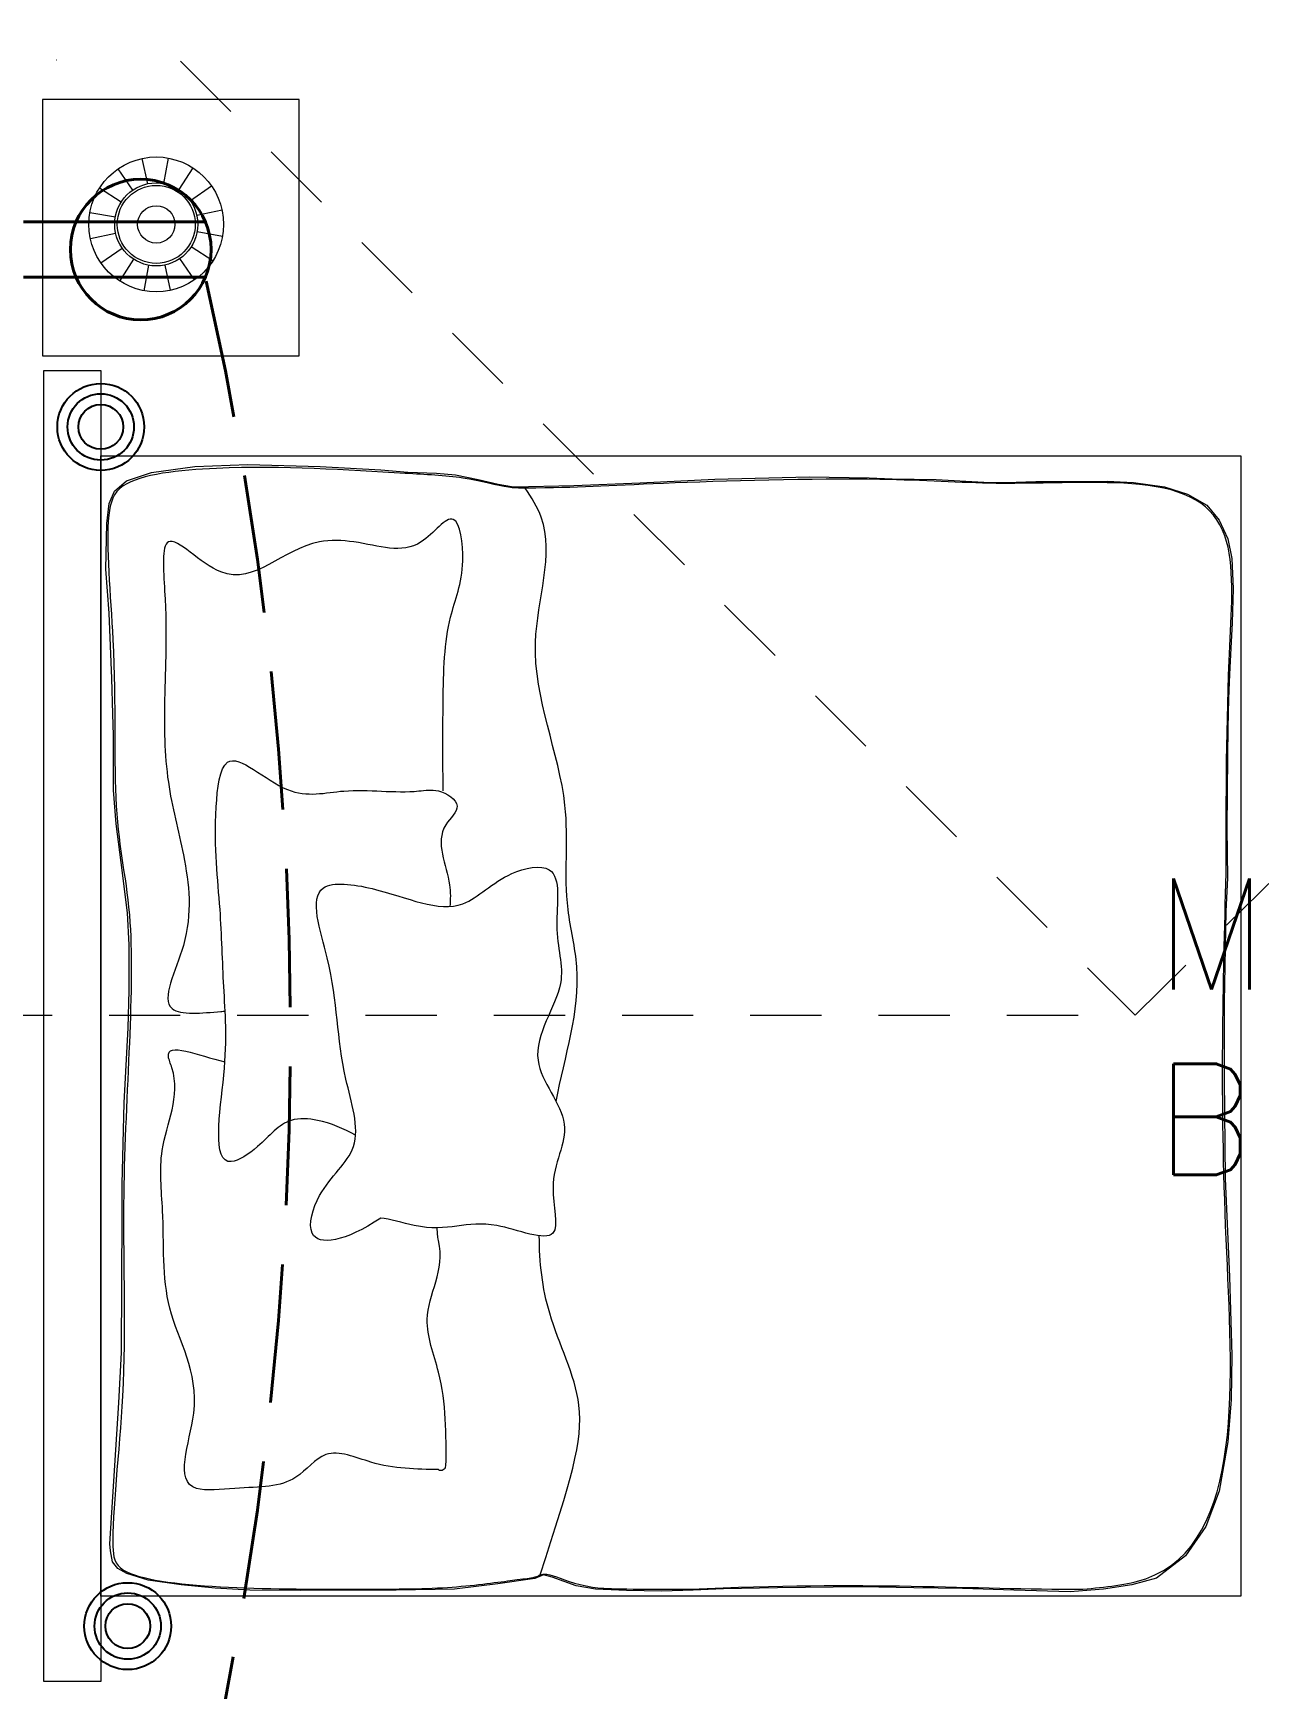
# Model space of a CAD drawing. Header units: metres. Extents: x 14 to 2416, y -346 to 476.
# Drawn here: x 148.593 to 150.744, y -150.11 to -147.205 of the extents above; entities that cross this region are included whole.
import ezdxf

# ---------------------------------------------------------------- set-up
doc = ezdxf.new("R2010")
doc.units = ezdxf.units.M
for name, pattern in [('0', [0]), ('CONTINUA', [0]), ('Dash Style-2', [0.694425, 0.48607, -0.208355]), ('HIDDEN2', [0.1875, 0.125, -0.0625])]:
    doc.linetypes.add(name, pattern=pattern)
doc.layers.get('0').update_dxf_attribs({"linetype": '0', "lineweight": 20})
for name, color, linetype, lineweight in [('A-ANNO-TEXT', 20, 'Continuous', 13), ('E Salida TCorrientes', 24, 'CONTINUA', 40), ('E Tuberia Emp Piso', 24, 'Dash Style-2', 40), ('MOBILIARIOS', 252, 'Continuous', 0), ('textos', 7, 'Continuous', 0)]:
    doc.layers.add(name, color=color, linetype=linetype, lineweight=lineweight)
doc.layers.add('MAVA Luminarias', color=1, linetype='Continuous')
doc.layers.add('Techos 1', color=7, linetype='HIDDEN2', lineweight=9, true_color=0x42391a)
doc.styles.get("Standard").update_dxf_attribs({"font": 'arial.ttf', "height": 0.1875})

# ---------------------------------------------------------------- blocks, each defined once
blk = doc.blocks.new('A$Cb50f4bf1')
at = {"layer": 'MOBILIARIOS'}
for p, q in [((0.45, 0.45), (0, 0.45)), ((0, 0.45), (0, 0)), ((0.45, 0), (0.45, 0.45)), ((0.2058, 0.3663), (0.2154, 0.322)), ((0.2519, 0.3671), (0.2438, 0.3224)), ((0.2948, 0.3501), (0.2703, 0.312)), ((0.1635, 0.348), (0.1893, 0.3107)), ((0.1314, 0.3148), (0.1695, 0.2902)), ((0.328, 0.318), (0.2907, 0.2922)), ((0.1144, 0.2719), (0.1591, 0.2638)), ((0.3463, 0.2757), (0.302, 0.2661)), ((0.1152, 0.2258), (0.1595, 0.2353)), ((0.3471, 0.2296), (0.3025, 0.2377)), ((0.1335, 0.1834), (0.1708, 0.2092)), ((0.3301, 0.1867), (0.292, 0.2112)), ((0.1667, 0.1514), (0.1913, 0.1895)), ((0.2096, 0.1344), (0.2177, 0.179)), ((0.2557, 0.1352), (0.2462, 0.1795)), ((0.2981, 0.1535), (0.2723, 0.1908)), ((0, 0), (0.45, 0))]:
    blk.add_line(p, q, dxfattribs=at)
for radius in [0.1182, 0.0729, 0.0684, 0.0328]:
    blk.add_circle((0.2308, 0.2507), radius, dxfattribs=at)
blk = doc.blocks.new('PL BASE 2N NASAS 09')
at = {"layer": 'Techos 1'}
for p, q in [((172.1943, -18.3117), (176.0975, -22.2118)), ((176.0975, -22.2118), (178.8725, -19.4867)), ((163.9475, -22.2118), (176.0975, -22.2118))]:
    blk.add_line(p, q, dxfattribs=at)
at = {"layer": 'textos', "insert": (176.1314, -22.4922), "char_height": 0.195, "width": 2.245131, "attachment_point": 7}
blk.add_mtext('{\\Fromans|c0;MASTER BEDROOM 2}', dxfattribs=at)
blk = doc.blocks.new('PL MUEBLES 2N NASAS 09')
at = {"layer": 'A-ANNO-TEXT'}
blk.add_line((224.1188, 42.1812), (224.1194, 42.1812), dxfattribs=at)
at = {"layer": 'MOBILIARIOS'}
for points in [[(224.0973, 41.6361), (224.1973, 41.6361), (224.1973, 39.3361), (224.0973, 39.3361)], [(224.1973, 41.4861), (226.1973, 41.4861), (226.1973, 39.4861), (224.1973, 39.4861)], [(224.2134, 39.5776), (224.2291, 39.825), (224.2339, 39.9132), (224.2348, 40.1575), (224.2348, 40.2088), (224.2386, 40.3514), (224.2452, 40.483), (224.2471, 40.5486), (224.2471, 40.6284), (224.2443, 40.6845), (224.2329, 40.7728), (224.2243, 40.8407), (224.2195, 40.8996), (224.2195, 40.9956), (224.2186, 41.0336), (224.2167, 41.0954), (224.212, 41.2104), (224.2063, 41.2874), (224.2082, 41.3675), (224.212, 41.4027), (224.2215, 41.4245), (224.2424, 41.4426), (224.2861, 41.4568), (224.3625, 41.4673), (224.4555, 41.4711), (224.582, 41.4673), (224.6884, 41.4616), (224.7362, 41.4578), (224.7865, 41.4559), (224.8197, 41.453), (224.8596, 41.4445), (224.8947, 41.4368), (224.9213, 41.4321), (225.0273, 41.434), (225.1434, 41.4388), (225.2744, 41.4454), (225.4402, 41.4492), (225.5454, 41.4478), (225.5855, 41.4461), (225.6632, 41.4445), (225.7463, 41.4403), (225.7856, 41.4394), (225.8375, 41.4411), (225.8859, 41.4411), (225.9628, 41.4419), (226.0093, 41.4393), (226.0636, 41.4318), (226.1037, 41.4193), (226.138, 41.4), (226.1597, 41.3733), (226.1748, 41.3406), (226.1815, 41.3063), (226.184, 41.2528), (226.1823, 41.1934), (226.1798, 41.149), (226.1773, 41.1035), (226.1756, 41.06), (226.1748, 41.009), (226.1739, 40.9588), (226.1731, 40.8333), (226.1739, 40.7455), (226.1714, 40.6877), (226.1681, 40.5282), (226.1681, 40.3935), (226.1697, 40.2187), (226.1773, 40.0459), (226.1815, 39.9087), (226.1807, 39.8309), (226.1748, 39.7569), (226.1597, 39.6699), (226.1363, 39.608), (226.1004, 39.557), (226.0494, 39.5176), (226.0064, 39.5059), (225.9563, 39.4983), (225.8978, 39.4933), (225.7991, 39.4967), (225.7092, 39.4992), (225.6239, 39.5008), (225.5311, 39.5025), (225.3843, 39.5008), (225.2899, 39.4991), (225.2368, 39.4966), (225.1816, 39.4949), (225.1198, 39.4958), (225.0654, 39.4983), (225.0316, 39.5041), (224.989, 39.5192), (224.974, 39.5234), (224.9589, 39.5167), (224.8937, 39.5075), (224.8181, 39.4983), (224.7153, 39.4966), (224.5469, 39.4958), (224.4588, 39.4966), (224.3977, 39.4999), (224.3384, 39.5058), (224.2807, 39.5142), (224.2429, 39.5259), (224.227, 39.5343), (224.2178, 39.546), (224.2145, 39.5652)]]:
    blk.add_lwpolyline(points, close=True, dxfattribs=at)
blk.add_arc((224.7938, 39.7163), 0.00932, 244.4366, 348.7327, dxfattribs=at)
for points, knots in [([(224.9437, 41.4298), (224.9437, 41.4298), (224.9437, 41.4298), (224.9437, 41.4298), (224.942, 41.4298), (224.9072, 41.4298), (224.8373, 41.4502), (224.6654, 41.4583), (224.4583, 41.4741), (224.2276, 41.4502), (224.2019, 41.3647), (224.2276, 41.1148), (224.215, 40.8436), (224.2679, 40.6546), (224.2276, 40.2331), (224.2462, 39.8714), (224.2127, 39.5969), (224.2276, 39.4983), (224.62, 39.4983), (224.8064, 39.4983), (224.9482, 39.5181), (224.9615, 39.5181), (224.977, 39.53), (225.0473, 39.4983), (225.112, 39.4983), (225.2329, 39.4983)], [2.895366, 2.895366, 2.895366, 2.895366, 2.896475, 3.053535, 3.138588, 3.190252, 3.29358, 3.393683, 3.686394, 3.848283, 3.942303, 4.166996, 4.499824, 4.847407, 5.433591, 5.797126, 6.093613, 6.186669, 6.495546, 6.666013, 6.828452, 7.059973, 7.190877, 7.299822, 7.383928, 7.383928, 7.383928, 7.383928]), ([(226.1717, 40.7543), (226.1717, 40.8862), (226.1717, 41.0819), (226.1925, 41.3784), (226.0613, 41.4502), (225.784, 41.4325), (225.5578, 41.4502), (225.1328, 41.4376), (225.036, 41.4298), (224.9437, 41.4298)], [0, 0, 0, 0, 0.418295, 0.63409, 0.877661, 1.085184, 1.239382, 1.462689, 1.680419, 1.680419, 1.680419, 1.680419]), ([(224.9961, 40.3537), (225.011, 40.433), (225.0503, 40.5444), (225.0049, 40.7204), (225.0316, 40.9021), (224.9221, 41.1339), (225.0019, 41.3335), (224.9534, 41.4132), (224.942, 41.4298)], [0.780746, 0.780746, 0.780746, 0.780746, 1.031047, 1.138144, 1.338216, 1.638789, 1.87051, 1.932727, 1.932727, 1.932727, 1.932727]), ([(224.7979, 40.8984), (224.7976, 40.9461), (224.797, 41.0568), (224.801, 41.1964), (224.8402, 41.2793), (224.8226, 41.4092), (224.7494, 41.3026), (224.6691, 41.336), (224.5311, 41.3422), (224.4372, 41.2206), (224.2987, 41.3813), (224.3156, 41.1913), (224.3078, 41.08), (224.3091, 40.9178), (224.3472, 40.7793), (224.3633, 40.6432), (224.2829, 40.499), (224.3784, 40.5091), (224.4131, 40.5121), (224.4156, 40.5124)], [0, 0, 0, 0, 0.152599, 0.305824, 0.413498, 0.490111, 0.57095, 0.695693, 0.751084, 0.933009, 1.04478, 1.135217, 1.336369, 1.489125, 1.623798, 1.783333, 1.909904, 2.000264, 2.007333, 2.007333, 2.007333, 2.007333]), ([(224.6443, 40.2945), (224.6234, 40.3059), (224.5878, 40.3221), (224.5183, 40.3265), (224.4833, 40.2785), (224.3855, 40.2142), (224.4234, 40.4276), (224.412, 40.546), (224.4083, 40.7048), (224.3927, 40.8159), (224.4112, 40.9939), (224.5242, 40.8764), (224.6329, 40.9077), (224.7246, 40.8921), (224.7908, 40.9037), (224.8374, 40.8734), (224.7744, 40.8209), (224.8122, 40.756), (224.8107, 40.7084), (224.8099, 40.696)], [0.032571, 0.032571, 0.032571, 0.032571, 0.107712, 0.156224, 0.235226, 0.291111, 0.451247, 0.617718, 0.770472, 0.95788, 1.036962, 1.155398, 1.259301, 1.397905, 1.433881, 1.478271, 1.518706, 1.629903, 1.669516, 1.669516, 1.669516, 1.669516]), ([(224.6887, 40.1492), (224.7037, 40.1482), (224.7977, 40.1162), (224.859, 40.1613), (225.0153, 40.09), (224.9746, 40.223), (225.04, 40.3156), (224.9264, 40.4316), (225.0256, 40.5566), (224.9867, 40.6474), (225.012, 40.7772), (224.8986, 40.7555), (224.8223, 40.6675), (224.7079, 40.7263), (224.5492, 40.747), (224.6164, 40.5601), (224.6084, 40.4354), (224.6652, 40.2693), (224.581, 40.2101), (224.549, 40.0937), (224.6262, 40.1078), (224.6887, 40.1492)], [0.483205, 0.483205, 0.483205, 0.483205, 0.53364, 0.686105, 0.79098, 0.874215, 0.993951, 1.121456, 1.272938, 1.391058, 1.496021, 1.56567, 1.671481, 1.841411, 1.931504, 2.070402, 2.301906, 2.427526, 2.537167, 2.607901, 2.719001, 2.719001, 2.719001, 2.719001]), ([(225.9204, 39.4983), (225.9594, 39.5018), (226.2119, 39.5249), (226.1557, 40.179), (226.1663, 40.5595), (226.1717, 40.7543)], [0, 0, 0, 0, 0.117685, 0.761841, 1.437924, 1.437924, 1.437924, 1.437924]), ([(224.7898, 39.7079), (224.751, 39.7085), (224.6861, 39.7095), (224.5921, 39.753), (224.5341, 39.6748), (224.4605, 39.6794), (224.3132, 39.6616), (224.3948, 39.8456), (224.3004, 39.9799), (224.3109, 40.1413), (224.2938, 40.2816), (224.3419, 40.3691), (224.3008, 40.4639), (224.3682, 40.4344), (224.415, 40.4232)], [0, 0, 0, 0, 0.125513, 0.209774, 0.279098, 0.385114, 0.440556, 0.579971, 0.776155, 0.956632, 1.067828, 1.221054, 1.242986, 1.352802, 1.352802, 1.352802, 1.352802]), ([(224.8029, 39.7144), (224.8033, 39.7694), (224.8039, 39.8558), (224.7505, 39.9877), (224.8036, 40.0592), (224.7884, 40.1153), (224.7874, 40.1322)], [0, 0, 0, 0, 0.1739603, 0.2732689, 0.4204064, 0.4281347, 0.4281347, 0.4281347, 0.4281347]), ([(224.9682, 39.5235), (225.022, 39.6904), (225.0629, 39.8128), (224.978, 39.9706), (224.9667, 40.072), (224.9667, 40.118)], [0.0005696, 0.0005696, 0.0005696, 0.0005696, 0.2116189, 0.3895346, 0.5346505, 0.5346505, 0.5346505, 0.5346505])]:
    blk.add_open_spline(points, degree=3, knots=knots, dxfattribs=at)
blk.add_open_spline([(225.2329, 39.4983), (225.5398, 39.5129), (225.7271, 39.4975), (225.9204, 39.4983)], degree=3, dxfattribs=at)
blk.add_blockref('PL BASE 2N NASAS 09', (49.9143, 62.717))
at = {"layer": 'MOBILIARIOS', "rotation": 89.99999999999993}
blk.add_blockref('A$Cb50f4bf1', (224.5453, 41.6615), dxfattribs=at)
blk = doc.blocks.new('A$C595364de')
blk.add_blockref('PL MUEBLES 2N NASAS 09', (-199.5618, -36.6052))
blk = doc.blocks.new('*U426')
at = {"layer": 'E Salida TCorrientes'}
for p, q in [((0.0403, -0.2659), (0.0403, 0)), ((-0.0403, -0.2659), (-0.0403, 0))]:
    blk.add_line(p, q, dxfattribs=at)
blk.add_circle((0, -0.1714), 0.1028, dxfattribs=at)

msp = doc.modelspace()

# ---------------------------------------------------------------- linework, layer by layer
at = {"layer": 'E Tuberia Emp Piso', "ltscale": 0.5}
msp.add_arc((143.0591, -148.9626), 5.9861, 347.16989, 12.83009, dxfattribs=at)
at = {"layer": 'MAVA Luminarias'}
for centre, radius in [((148.7121, -147.8962), 0.0762), ((148.7121, -147.8962), 0.0762), ((148.7121, -147.8962), 0.0582), ((148.7121, -147.8962), 0.0582), ((148.7121, -147.8962), 0.0393), ((148.7121, -147.8962), 0.0393), ((148.7594, -149.9998), 0.0762), ((148.7594, -149.9998), 0.0762), ((148.7594, -149.9998), 0.0582), ((148.7594, -149.9998), 0.0582), ((148.7594, -149.9998), 0.0393), ((148.7594, -149.9998), 0.0393)]:
    msp.add_circle(centre, radius, dxfattribs=at)

# ---------------------------------------------------------------- block references
at = {"layer": 'A-ANNO-TEXT'}
msp.add_blockref('A$C595364de', (124.0766, -152.828), dxfattribs=at)
msp.add_blockref('A$C595364de', (124.0766, -152.828), dxfattribs=at)
at = {"layer": 'E Salida TCorrientes', "xscale": -1.2, "yscale": 1.2, "zscale": 1.2, "rotation": 90}
msp.add_blockref('*U426', (148.5766, -147.585), dxfattribs=at)

doc.saveas('drawing.dxf')
